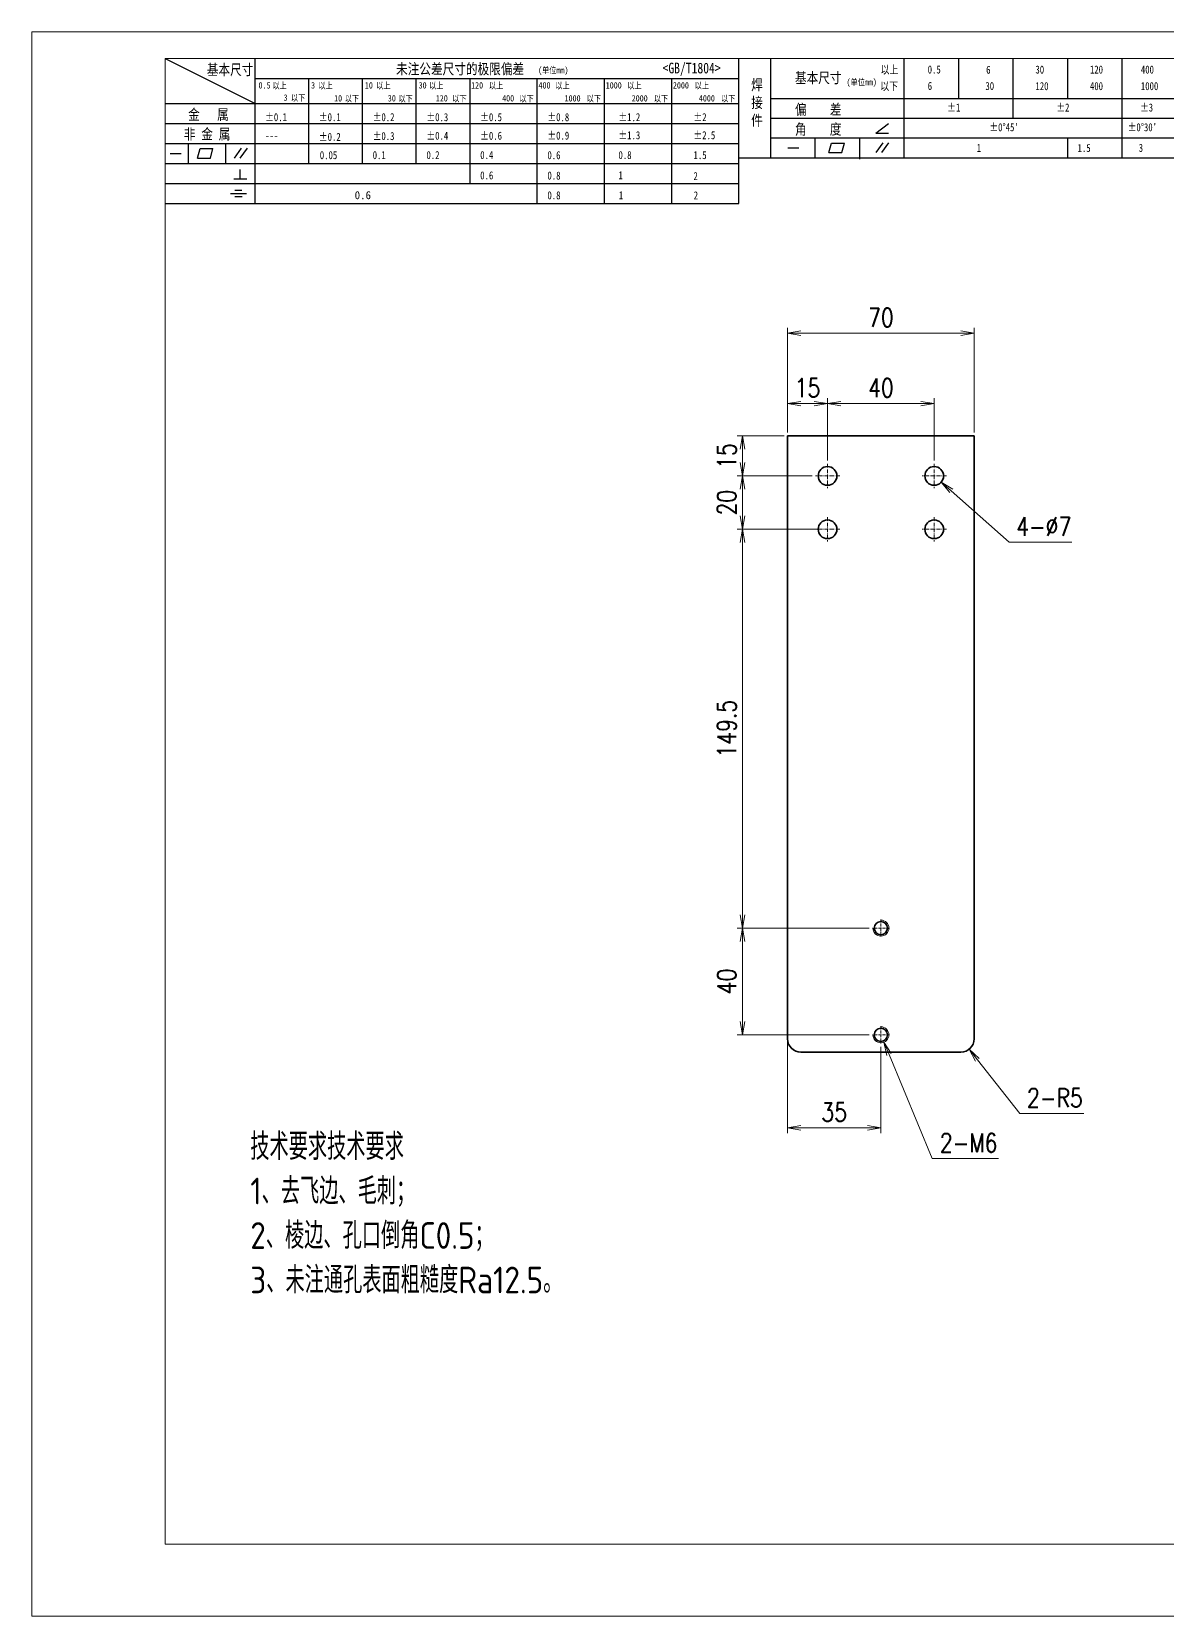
# Model space of a CAD drawing. Header units: millimetres. Extents: x 1333 to 58474, y -42879 to 3618.
# Drawn here: x 56744 to 57169, y 2593 to 3187 of the extents above; entities that cross this region are included whole.
import ezdxf

# ---------------------------------------------------------------- set-up
doc = ezdxf.new("R2010")
doc.units = ezdxf.units.MM
doc.header["$LTSCALE"] = 0.5
doc.linetypes.add('AM_ISO08W050x2', pattern=[9, 6, -0.75, 1.5, -0.75])
doc.linetypes.add('DASHDOT', pattern=[18.5, 12, -3, 0.5, -3])
for name, color, linetype, lineweight in [('中心线', 2, 'AM_ISO08W050x2', 18), ('图框', 7, 'Continuous', 18), ('标注线', 3, 'Continuous', 18)]:
    doc.layers.add(name, color=color, linetype=linetype, lineweight=lineweight)
doc.layers.add('图\\M+19E79\\M+195B6\\M+18E9A', color=7, linetype='Continuous')
doc.layers.add('打印', color=7, linetype='Continuous', lineweight=15, plot=False)
doc.layers.add('打印-禁用', color=7, linetype='Continuous', lineweight=15, plot=False)
doc.styles.add('DIM', font='romans.shx', dxfattribs={"width": 0.8, "bigfont": 'bigfont.shx'})
doc.styles.add('国标', font='simfang.ttf', dxfattribs={"width": 0.8})
doc.styles.add('机械长仿宋', font='gbenor.shx', dxfattribs={"height": 1, "bigfont": 'gbcbig.shx'})
doc.dimstyles.new('DEH 1-2$0', dxfattribs={"dimscale": 2, "dimtxt": 3.5, "dimasz": 2.5, "dimexe": 1, "dimexo": 0.625, "dimgap": 1.2, "dimtad": 1, "dimdsep": 46, "dimtxsty": 'DIM', "dimblk": 'OPEN', "dimcen": 0, "dimclrd": 8, "dimclre": 8, "dimclrt": 2, "dimazin": 2, "dimtfac": 0.5, "dimtmove": 0, "dimatfit": 3, "dimldrblk": 'OPEN', "dimfxl": 0, "dimtolj": 2, "dimlwd": 13, "dimlwe": 13, "dimarcsym": 0})
doc.dimstyles.new('DEH 1-2$3', dxfattribs={"dimscale": 2, "dimtxt": 3.5, "dimasz": 2.5, "dimexe": 1, "dimexo": 0.625, "dimgap": 1.2, "dimtad": 1, "dimtoh": 1, "dimdsep": 46, "dimtxsty": 'DIM', "dimblk": 'OPEN', "dimcen": 0, "dimclrd": 8, "dimclre": 8, "dimclrt": 2, "dimazin": 2, "dimtfac": 0.5, "dimtofl": 0, "dimtmove": 0, "dimatfit": 3, "dimldrblk": 'OPEN', "dimfxl": 0, "dimtolj": 2, "dimlwd": 18, "dimlwe": 18, "dimarcsym": 0})
doc.dimstyles.new('DEH 1-2$4', dxfattribs={"dimscale": 2, "dimtxt": 3.5, "dimasz": 2.5, "dimexe": 1, "dimexo": 0.625, "dimgap": 1.2, "dimtad": 1, "dimtoh": 1, "dimdsep": 46, "dimtxsty": 'DIM', "dimblk": 'OPEN', "dimcen": 0, "dimclrd": 8, "dimclre": 8, "dimclrt": 2, "dimazin": 2, "dimtfac": 0.5, "dimtofl": 0, "dimtmove": 0, "dimatfit": 3, "dimldrblk": 'OPEN', "dimfxl": 0, "dimtolj": 2, "dimlwd": 18, "dimlwe": 18, "dimarcsym": 0})

# ---------------------------------------------------------------- blocks, each defined once
blk = doc.blocks.new('GZDEH零件A3图框V01版')
at = {"layer": '图\\M+19E79\\M+195B6\\M+18E9A', "color": 9}
for p, q in [((2882.49, -1554.46), (2899.37, -1562.92)), ((2899.37, -1581.67), (2899.37, -1554.46)), ((2990.09, -1581.67), (2990.09, -1554.46)), ((2996.09, -1573.08), (2996.09, -1554.46)), ((3021.09, -1561.98), (3021.09, -1554.46)), ((3031.31, -1561.98), (3031.31, -1554.46)), ((3041.53, -1561.98), (3041.53, -1554.46)), ((3051.75, -1561.98), (3051.75, -1554.46)), ((3061.98, -1561.98), (3061.98, -1554.46)), ((2899.37, -1558.24), (2990.09, -1558.24)), ((2909.45, -1574.17), (2909.45, -1558.24)), ((2919.53, -1574.17), (2919.53, -1558.24)), ((2929.61, -1574.17), (2929.61, -1558.24)), ((2939.69, -1577.92), (2939.69, -1558.24)), ((2952.29, -1581.67), (2952.29, -1558.24)), ((2964.89, -1581.67), (2964.89, -1558.24)), ((2977.49, -1581.67), (2977.49, -1558.24)), ((2996.09, -1561.98), (3113.09, -1561.98)), ((3021.09, -1573.08), (3021.09, -1561.98)), ((3041.53, -1565.68), (3041.53, -1561.98)), ((3061.98, -1573.08), (3061.98, -1561.98)), ((2882.49, -1562.92), (2990.09, -1562.92)), ((2882.49, -1566.67), (2990.09, -1566.67)), ((2996.09, -1565.68), (3113.09, -1565.68)), ((3015.75, -1568.51), (3018.15, -1566.66)), ((2882.49, -1570.42), (2990.09, -1570.42)), ((2886.92, -1574.12), (2886.92, -1570.42)), ((2893.91, -1574.12), (2893.91, -1570.42)), ((2996.09, -1569.38), (3113.09, -1569.38)), ((3004.42, -1573.08), (3004.42, -1569.38)), ((3006.97, -1572.12), (3007.45, -1570.33)), ((3007.45, -1570.33), (3009.86, -1570.33)), ((3009.39, -1572.12), (3009.86, -1570.33)), ((3012.75, -1573.08), (3012.75, -1569.38)), ((3015.75, -1568.51), (3018.15, -1568.51)), ((3015.81, -1572.12), (3017.15, -1570.26)), ((3016.89, -1572.12), (3018.23, -1570.26)), ((3051.75, -1573.08), (3051.75, -1569.38)), ((2883.43, -1572.27), (2885.49, -1572.27)), ((2888.59, -1573.16), (2889.07, -1571.37)), ((2888.59, -1573.16), (2891, -1573.16)), ((2889.07, -1571.37), (2891.48, -1571.37)), ((2891, -1573.16), (2891.48, -1571.37)), ((2895.52, -1573.16), (2896.85, -1571.3)), ((2896.6, -1573.16), (2897.94, -1571.3)), ((2990.09, -1573.08), (3113.09, -1573.08)), ((2999.26, -1571.23), (3001.32, -1571.23)), ((3006.97, -1572.12), (3009.39, -1572.12)), ((3012.75, -1573.33), (3012.75, -1573.08)), ((2882.49, -1574.17), (2990.09, -1574.17)), ((2895.42, -1577.05), (2897.81, -1577.05)), ((2896.58, -1577.05), (2896.58, -1575.28)), ((2882.49, -1577.92), (2990.09, -1577.92)), ((2894.79, -1579.77), (2897.77, -1579.77)), ((2895.57, -1579.17), (2896.92, -1579.17)), ((2882.49, -1581.67), (2990.09, -1581.67)), ((2895.57, -1580.37), (2896.93, -1580.37))]:
    blk.add_line(p, q, dxfattribs=at)
at = {"layer": '图框', "linetype": 'Continuous'}
for p, q in [((2882.49, -1554.46), (2882.49, -1832.96)), ((3272.49, -1554.46), (2882.49, -1554.46)), ((2882.49, -1832.96), (3272.49, -1832.96))]:
    blk.add_line(p, q, dxfattribs=at)
at = {"layer": '打印-禁用', "linetype": 'Continuous'}
for p, q in [((2857.49, -1549.46), (2857.49, -1846.46)), ((3277.49, -1549.46), (2857.49, -1549.46)), ((2857.49, -1846.46), (3277.49, -1846.46))]:
    blk.add_line(p, q, dxfattribs=at)
at = {"layer": '图\\M+19E79\\M+195B6\\M+18E9A', "color": 9, "style": '国标', "width": 0.8}
for s, height, p in [('基本尺寸', 2, (2890.33, -1557.58)), ('未注公差尺寸的极限偏差', 2, (2925.81, -1557.44)), ('<GB/T1804>', 2, (2975.78, -1557.27)), ('以上', 1.5, (3016.64, -1557.33)), ('0.5', 1.5, (3025.49, -1557.3)), ('6', 1.5, (3036.45, -1557.34)), ('30', 1.5, (3045.69, -1557.31)), ('120', 1.5, (3055.91, -1557.31)), ('400', 1.5, (3065.46, -1557.31)), ('30', 1.2, (2930.04, -1560.11)), ('基本尺寸', 2, (3000.6, -1559.1)), ('以下', 1.5, (3016.58, -1560.43)), ('6', 1.5, (3025.49, -1560.38)), ('30', 1.5, (3036.31, -1560.39)), ('120', 1.5, (3045.69, -1560.41)), ('400', 1.5, (3055.91, -1560.41)), ('1000', 1.5, (3065.46, -1560.41)), ('金   属', 2, (2886.82, -1565.98)), ('±0.1', 1.5, (2901.27, -1566.23)), ('±0.1', 1.5, (2911.35, -1566.23)), ('±0.2', 1.5, (2921.43, -1566.23)), ('±0.3', 1.5, (2931.51, -1566.23)), ('±0.5', 1.5, (2941.59, -1566.23)), ('±0.8', 1.5, (2954.19, -1566.23)), ('±1.2', 1.5, (2967.51, -1566.23)), ('±2', 1.5, (2981.58, -1566.23)), ('偏    差', 2, (3000.6, -1565.04)), ('±1', 1.5, (3029.16, -1564.42)), ('±2', 1.5, (3049.61, -1564.42)), ('±3', 1.5, (3065.3, -1564.42)), ('非 金 属', 2, (2886.02, -1569.65)), ('±0.3', 1.5, (2921.43, -1569.77)), ('±0.4', 1.5, (2931.51, -1569.71)), ('±0.6', 1.5, (2941.59, -1569.71)), ('±0.9', 1.5, (2954.19, -1569.68)), ('±1.3', 1.5, (2967.51, -1569.62)), ('±2.5', 1.5, (2981.58, -1569.61)), ('角    度', 2, (3000.6, -1568.74)), ("±0%%D45'", 1.5, (3037.06, -1568.12)), ("±0%%D30'", 1.5, (3062.98, -1568.12)), ('---', 1.5, (2901.27, -1569.65)), ('±0.2', 1.5, (2911.35, -1569.92)), ('1', 1.5, (3034.69, -1571.98)), ('1.5', 1.5, (3053.59, -1572.01)), ('3', 1.5, (3065.05, -1571.98)), ('0.1', 1.5, (2921.43, -1573.34)), ('0.2', 1.5, (2931.51, -1573.33)), ('0.4', 1.5, (2941.59, -1573.33)), ('0.6', 1.5, (2954.19, -1573.35)), ('0.8', 1.5, (2967.51, -1573.33)), ('1.5', 1.5, (2981.58, -1573.34)), ('0.6', 1.5, (2941.59, -1577.14)), ('0.8', 1.5, (2954.19, -1577.17)), ('1', 1.5, (2967.51, -1577.12)), ('2', 1.5, (2981.58, -1577.26)), ('0.8', 1.5, (2954.19, -1580.87)), ('1', 1.5, (2967.59, -1580.86)), ('2', 1.5, (2981.62, -1580.89))]:
    blk.add_text(s, height=height, dxfattribs=at).set_placement(p)
at = {"layer": '图\\M+19E79\\M+195B6\\M+18E9A', "color": 9, "lineweight": 15, "style": '国标', "width": 0.8}
for s, p in [('(单位mm)', (2952.44, -1557.27)), ('0.5', (2900.03, -1560.11)), ('以上', (2902.64, -1560.16)), ('3', (2909.88, -1560.11)), ('以上', (2911.25, -1560.16)), ('10', (2919.96, -1560.11)), ('以上', (2922.09, -1560.16)), ('以上', (2932.02, -1560.16)), ('120', (2939.88, -1560.11)), ('以上', (2943.21, -1560.16)), ('400', (2952.52, -1560.11)), ('以上', (2955.68, -1560.16)), ('1000', (2965.12, -1560.11)), ('以上', (2969.16, -1560.16)), ('2000', (2977.72, -1560.11)), ('以上', (2981.8, -1560.16)), ('(单位mm)', (3010.27, -1559.51)), ('3', (2904.73, -1562.41)), ('以下', (2906.1, -1562.46)), ('10', (2914.19, -1562.54)), ('以下', (2916.18, -1562.59)), ('30', (2924.27, -1562.54)), ('以下', (2926.26, -1562.59)), ('120', (2933.26, -1562.54)), ('以下', (2936.34, -1562.59)), ('400', (2945.7, -1562.54)), ('以下', (2948.94, -1562.59)), ('1000', (2957.41, -1562.54)), ('以下', (2961.54, -1562.59)), ('2000', (2969.99, -1562.54)), ('以下', (2974.14, -1562.59)), ('4000', (2982.59, -1562.54)), ('以下', (2986.74, -1562.59))]:
    blk.add_text(s, height=1.2, dxfattribs=at).set_placement(p)
at = {"layer": '图\\M+19E79\\M+195B6\\M+18E9A', "color": 9, "lineweight": 13, "style": '国标'}
blk.add_text('0.6', height=1.5, dxfattribs=at).set_placement((2918.05, -1580.85))
at = {"layer": '图\\M+19E79\\M+195B6\\M+18E9A', "color": 9, "insert": (2992.39, -1558.41), "char_height": 2, "width": 3.1877, "attachment_point": 1, "style": '国标'}
blk.add_mtext('焊\\P接\\P件', dxfattribs=at)
at = {"layer": '图\\M+19E79\\M+195B6\\M+18E9A', "color": 9, "insert": (2911.51, -1573.37), "char_height": 1.5, "attachment_point": 7, "style": '国标'}
blk.add_mtext_dynamic_manual_height_columns('0.05', width=5.1982, gutter_width=12.5, heights=[0], dxfattribs=at)
blk = doc.blocks.new('DEH A3')
at = {"layer": '图框'}
blk.add_blockref('GZDEH零件A3图框V01版', (-2857.49, 1846.46), dxfattribs=at)
blk = doc.blocks.new('_Open')
at = {"color": 0, "linetype": 'ByBlock', "lineweight": -2}
for p, q in [((-1, 0.17), (0, 0)), ((-1, -0.17), (0, 0)), ((0, 0), (-1, 0))]:
    blk.add_line(p, q, dxfattribs=at)
blk = doc.blocks.new('*D33')
at = {"layer": 'Defpoints', "color": 0, "transparency": 16777216}
for p in [(57097.06, 3073.73), (57027.06, 3035.25), (57097.06, 3035.25)]:
    blk.add_point(p, dxfattribs=at)
at = {"layer": '标注线', "color": 8, "lineweight": 13, "transparency": 16777216}
for p, q in [((57027.06, 3036.5), (57027.06, 3075.73)), ((57032.06, 3073.73), (57092.06, 3073.73)), ((57097.06, 3036.5), (57097.06, 3075.73))]:
    blk.add_line(p, q, dxfattribs=at)
at = {"layer": '标注线', "color": 8, "lineweight": 13, "transparency": 16777216, "xscale": 5, "yscale": 5, "zscale": 5, "rotation": 180}
blk.add_blockref('_Open', (57027.06, 3073.73), dxfattribs=at)
at = {"layer": '标注线', "color": 8, "lineweight": 13, "transparency": 16777216, "xscale": 5, "yscale": 5, "zscale": 5}
blk.add_blockref('_Open', (57097.06, 3073.73), dxfattribs=at)
at = {"layer": '标注线', "color": 2, "transparency": 16777216, "insert": (57062.06, 3079.63), "char_height": 7, "attachment_point": 5, "style": 'DIM'}
blk.add_mtext('\\A2;70', dxfattribs=at)
blk = doc.blocks.new('*D34')
at = {"layer": 'Defpoints', "color": 0, "transparency": 16777216}
for p in [(57010.15, 3035.25), (57027.06, 3035.25), (57037.51, 3020.25)]:
    blk.add_point(p, dxfattribs=at)
at = {"layer": '标注线', "color": 8, "lineweight": 13, "transparency": 16777216}
for p, q in [((57025.81, 3035.25), (57008.15, 3035.25)), ((57010.15, 3025.25), (57010.15, 3030.25)), ((57036.26, 3020.25), (57008.15, 3020.25))]:
    blk.add_line(p, q, dxfattribs=at)
at = {"layer": '标注线', "color": 8, "lineweight": 13, "transparency": 16777216, "xscale": 5, "yscale": 5, "zscale": 5}
for p, rotation in [((57010.15, 3035.25), 90), ((57010.15, 3020.25), 270)]:
    blk.add_blockref('_Open', p, dxfattribs=dict(at, rotation=rotation))
at = {"layer": '标注线', "color": 2, "transparency": 16777216, "insert": (57004.25, 3027.75), "char_height": 7, "attachment_point": 5, "rotation": 90, "style": 'DIM'}
blk.add_mtext('\\A2;15', dxfattribs=at)
blk = doc.blocks.new('*D35')
at = {"layer": 'Defpoints', "color": 0, "transparency": 16777216}
for p in [(57037.51, 3020.25), (57010.15, 3000.25), (57040.11, 3000.25)]:
    blk.add_point(p, dxfattribs=at)
at = {"layer": '标注线', "color": 8, "lineweight": 13, "transparency": 16777216}
for p, q in [((57036.26, 3020.25), (57008.15, 3020.25)), ((57010.15, 3015.25), (57010.15, 3005.25)), ((57038.86, 3000.25), (57008.15, 3000.25))]:
    blk.add_line(p, q, dxfattribs=at)
at = {"layer": '标注线', "color": 8, "lineweight": 13, "transparency": 16777216, "xscale": 5, "yscale": 5, "zscale": 5}
for p, rotation in [((57010.15, 3020.25), 90), ((57010.15, 3000.25), 270)]:
    blk.add_blockref('_Open', p, dxfattribs=dict(at, rotation=rotation))
at = {"layer": '标注线', "color": 2, "transparency": 16777216, "insert": (57004.25, 3010.25), "char_height": 7, "attachment_point": 5, "rotation": 90, "style": 'DIM'}
blk.add_mtext('\\A2;20', dxfattribs=at)
blk = doc.blocks.new('*D36')
at = {"layer": 'Defpoints', "color": 0, "transparency": 16777216}
for p in [(57027.06, 3047.36), (57027.06, 3035.25), (57042.06, 3024.8)]:
    blk.add_point(p, dxfattribs=at)
at = {"layer": '标注线', "color": 8, "lineweight": 13, "transparency": 16777216}
for p, q in [((57027.06, 3036.5), (57027.06, 3049.36)), ((57037.06, 3047.36), (57032.06, 3047.36)), ((57042.06, 3026.05), (57042.06, 3049.36))]:
    blk.add_line(p, q, dxfattribs=at)
at = {"layer": '标注线', "color": 8, "lineweight": 13, "transparency": 16777216, "xscale": 5, "yscale": 5, "zscale": 5, "rotation": 180}
blk.add_blockref('_Open', (57027.06, 3047.36), dxfattribs=at)
at = {"layer": '标注线', "color": 8, "lineweight": 13, "transparency": 16777216, "xscale": 5, "yscale": 5, "zscale": 5}
blk.add_blockref('_Open', (57042.06, 3047.36), dxfattribs=at)
at = {"layer": '标注线', "color": 2, "transparency": 16777216, "insert": (57034.56, 3053.26), "char_height": 7, "attachment_point": 5, "style": 'DIM'}
blk.add_mtext('\\A2;15', dxfattribs=at)
blk = doc.blocks.new('*D37')
at = {"layer": 'Defpoints', "color": 0, "transparency": 16777216}
for p in [(57082.06, 3047.36), (57042.06, 3024.8), (57082.06, 3024.8)]:
    blk.add_point(p, dxfattribs=at)
at = {"layer": '标注线', "color": 8, "lineweight": 13, "transparency": 16777216}
for p, q in [((57042.06, 3026.05), (57042.06, 3049.36)), ((57047.06, 3047.36), (57077.06, 3047.36)), ((57082.06, 3026.05), (57082.06, 3049.36))]:
    blk.add_line(p, q, dxfattribs=at)
at = {"layer": '标注线', "color": 8, "lineweight": 13, "transparency": 16777216, "xscale": 5, "yscale": 5, "zscale": 5, "rotation": 180}
blk.add_blockref('_Open', (57042.06, 3047.36), dxfattribs=at)
at = {"layer": '标注线', "color": 8, "lineweight": 13, "transparency": 16777216, "xscale": 5, "yscale": 5, "zscale": 5}
blk.add_blockref('_Open', (57082.06, 3047.36), dxfattribs=at)
at = {"layer": '标注线', "color": 2, "transparency": 16777216, "insert": (57062.06, 3053.26), "char_height": 7, "attachment_point": 5, "style": 'DIM'}
blk.add_mtext('\\A2;40', dxfattribs=at)
blk = doc.blocks.new('*D38')
at = {"layer": 'Defpoints', "color": 0, "transparency": 16777216}
for p in [(57010.15, 3000.25), (57040.11, 3000.25), (57058.86, 2850.75)]:
    blk.add_point(p, dxfattribs=at)
at = {"layer": '标注线', "color": 8, "lineweight": 13, "transparency": 16777216}
for p, q in [((57038.86, 3000.25), (57008.15, 3000.25)), ((57010.15, 2855.75), (57010.15, 2995.25)), ((57057.61, 2850.75), (57008.15, 2850.75))]:
    blk.add_line(p, q, dxfattribs=at)
at = {"layer": '标注线', "color": 8, "lineweight": 13, "transparency": 16777216, "xscale": 5, "yscale": 5, "zscale": 5}
for p, rotation in [((57010.15, 3000.25), 90), ((57010.15, 2850.75), 270)]:
    blk.add_blockref('_Open', p, dxfattribs=dict(at, rotation=rotation))
at = {"layer": '标注线', "color": 2, "transparency": 16777216, "insert": (57004.25, 2925.5), "char_height": 7, "attachment_point": 5, "rotation": 90, "style": 'DIM'}
blk.add_mtext('\\A2;149.5', dxfattribs=at)
blk = doc.blocks.new('*D39')
at = {"layer": 'Defpoints', "color": 0, "transparency": 16777216}
for p in [(57058.86, 2850.75), (57010.15, 2810.75), (57058.86, 2810.75)]:
    blk.add_point(p, dxfattribs=at)
at = {"layer": '标注线', "color": 8, "lineweight": 13, "transparency": 16777216}
for p, q in [((57057.61, 2850.75), (57008.15, 2850.75)), ((57010.15, 2845.75), (57010.15, 2815.75)), ((57057.61, 2810.75), (57008.15, 2810.75))]:
    blk.add_line(p, q, dxfattribs=at)
at = {"layer": '标注线', "color": 8, "lineweight": 13, "transparency": 16777216, "xscale": 5, "yscale": 5, "zscale": 5}
for p, rotation in [((57010.15, 2850.75), 90), ((57010.15, 2810.75), 270)]:
    blk.add_blockref('_Open', p, dxfattribs=dict(at, rotation=rotation))
at = {"layer": '标注线', "color": 2, "transparency": 16777216, "insert": (57004.25, 2830.75), "char_height": 7, "attachment_point": 5, "rotation": 90, "style": 'DIM'}
blk.add_mtext('\\A2;40', dxfattribs=at)
blk = doc.blocks.new('*D40')
at = {"layer": 'Defpoints', "color": 0, "transparency": 16777216}
for p in [(57027.06, 2812.59), (57062.06, 2807.55), (57027.06, 2775.88)]:
    blk.add_point(p, dxfattribs=at)
at = {"layer": '标注线', "color": 8, "lineweight": 13, "transparency": 16777216}
for p, q in [((57027.06, 2811.34), (57027.06, 2773.88)), ((57062.06, 2806.3), (57062.06, 2773.88)), ((57057.06, 2775.88), (57032.06, 2775.88))]:
    blk.add_line(p, q, dxfattribs=at)
at = {"layer": '标注线', "color": 8, "lineweight": 13, "transparency": 16777216, "xscale": 5, "yscale": 5, "zscale": 5, "rotation": 180}
blk.add_blockref('_Open', (57027.06, 2775.88), dxfattribs=at)
at = {"layer": '标注线', "color": 8, "lineweight": 13, "transparency": 16777216, "xscale": 5, "yscale": 5, "zscale": 5}
blk.add_blockref('_Open', (57062.06, 2775.88), dxfattribs=at)
at = {"layer": '标注线', "color": 2, "transparency": 16777216, "insert": (57044.56, 2781.78), "char_height": 7, "attachment_point": 5, "style": 'DIM'}
blk.add_mtext('\\A2;35', dxfattribs=at)
blk = doc.blocks.new('*D41')
at = {"layer": 'Defpoints', "color": 0, "transparency": 16777216}
for p in [(57092.06, 2809.25), (57095.15, 2805.32)]:
    blk.add_point(p, dxfattribs=at)
at = {"layer": '标注线', "color": 8, "lineweight": 18, "transparency": 16777216}
for p, q in [((57114.12, 2781.22), (57098.24, 2801.39)), ((57138.12, 2781.22), (57114.12, 2781.22))]:
    blk.add_line(p, q, dxfattribs=at)
at = {"layer": '标注线', "color": 8, "lineweight": 18, "transparency": 16777216, "xscale": 5, "yscale": 5, "zscale": 5, "rotation": 128.2028096524255}
blk.add_blockref('_Open', (57095.15, 2805.32), dxfattribs=at)
at = {"layer": '标注线', "color": 2, "transparency": 16777216, "insert": (57127.32, 2787.12), "char_height": 7, "attachment_point": 5, "style": 'DIM'}
blk.add_mtext('\\A2;{\\Fromans,bigfont|c134;2-R5}', dxfattribs=at)
blk = doc.blocks.new('*D70')
at = {"layer": 'Defpoints', "color": 0, "transparency": 16777216}
for p in [(57079.43, 3022.57), (57084.68, 3017.94)]:
    blk.add_point(p, dxfattribs=at)
at = {"layer": '标注线', "color": 8, "lineweight": 18, "transparency": 16777216}
for p, q in [((57110.19, 2995.44), (57088.43, 3014.63)), ((57133.66, 2995.44), (57110.19, 2995.44))]:
    blk.add_line(p, q, dxfattribs=at)
at = {"layer": '标注线', "color": 8, "lineweight": 18, "transparency": 16777216, "xscale": 5, "yscale": 5, "zscale": 5, "rotation": 138.5905672407232}
blk.add_blockref('_Open', (57084.68, 3017.94), dxfattribs=at)
at = {"layer": '标注线', "color": 2, "transparency": 16777216, "insert": (57123.13, 3001.34), "char_height": 7, "attachment_point": 5, "style": 'DIM'}
blk.add_mtext('\\A2;{\\Fromans,bigfont|c134;4-∅7}', dxfattribs=at)
blk = doc.blocks.new('*D71')
at = {"layer": 'Defpoints', "color": 0, "transparency": 16777216}
for p in [(57060.91, 2813.52), (57063.21, 2807.98)]:
    blk.add_point(p, dxfattribs=at)
at = {"layer": '标注线', "color": 8, "lineweight": 18, "transparency": 16777216}
for p, q in [((57081.35, 2764.36), (57065.13, 2803.36)), ((57106.15, 2764.36), (57081.35, 2764.36))]:
    blk.add_line(p, q, dxfattribs=at)
at = {"layer": '标注线', "color": 8, "lineweight": 18, "transparency": 16777216, "xscale": 5, "yscale": 5, "zscale": 5, "rotation": 112.5772932902368}
blk.add_blockref('_Open', (57063.21, 2807.98), dxfattribs=at)
at = {"layer": '标注线', "color": 2, "transparency": 16777216, "insert": (57094.95, 2770.26), "char_height": 7, "attachment_point": 5, "style": 'DIM'}
blk.add_mtext('\\A2;{\\Fromans,bigfont|c134;2-M6}', dxfattribs=at)

msp = doc.modelspace()

# ---------------------------------------------------------------- linework, layer by layer
at = {"color": 7, "lineweight": 35}
for p, q in [((57097.058, 3035.25), (57027.058, 3035.25)), ((57027.058, 3035.25), (57027.058, 2809.25)), ((57097.058, 3035.25), (57097.058, 2809.25)), ((57032.058, 2804.25), (57092.058, 2804.25))]:
    msp.add_line(p, q, dxfattribs=at)
for centre, radius in [((57042.058, 3020.25), 3.5), ((57082.058, 3020.25), 3.5), ((57042.058, 3000.25), 3.5), ((57082.058, 3000.25), 3.5), ((57062.058, 2850.75), 2.458), ((57062.058, 2810.75), 2.458)]:
    msp.add_circle(centre, radius, dxfattribs=at)
for centre, start, end in [((57032.058, 2809.25), 180, 270), ((57092.058, 2809.25), 270, 360)]:
    msp.add_arc(centre, 5, start, end, dxfattribs=at)
at = {"layer": '中心线', "linetype": 'DASHDOT', "lineweight": 13, "ltscale": 0.2275}
for p, q in [((57042.058, 3024.8), (57042.058, 3015.7)), ((57082.058, 3024.8), (57082.058, 3015.7)), ((57046.608, 3020.25), (57037.508, 3020.25)), ((57086.608, 3020.25), (57077.508, 3020.25)), ((57046.608, 3000.25), (57037.508, 3000.25)), ((57042.058, 3004.8), (57042.058, 2995.7)), ((57086.608, 3000.25), (57077.508, 3000.25)), ((57082.058, 3004.8), (57082.058, 2995.7))]:
    msp.add_line(p, q, dxfattribs=at)
at = {"layer": '中心线', "linetype": 'DASHDOT', "lineweight": 13, "ltscale": 0.159802}
for p, q in [((57062.058, 2853.946), (57062.058, 2847.554)), ((57065.254, 2850.75), (57058.862, 2850.75)), ((57065.254, 2810.75), (57058.862, 2810.75))]:
    msp.add_line(p, q, dxfattribs=at)
at = {"layer": '中心线', "linetype": 'DASHDOT', "lineweight": 13, "ltscale": 0.159803}
msp.add_line((57062.058, 2813.946), (57062.058, 2807.554), dxfattribs=at)
at = {"layer": '打印'}
msp.add_lwpolyline([(56743.619, 3186.777), (57583.619, 3186.777), (57583.619, 2592.777), (56743.619, 2592.777)], close=True, dxfattribs=at)
at = {"layer": '标注线'}
for centre in [(57062.058, 2850.75), (57062.058, 2810.75)]:
    msp.add_arc(centre, 3, 180, 90, dxfattribs=at)

# ---------------------------------------------------------------- block references
at = {"layer": '图框', "xscale": 2, "yscale": 2, "zscale": 2}
msp.add_blockref('DEH A3', (56743.619, 2592.777), dxfattribs=at)

# ---------------------------------------------------------------- texts
at = {"layer": '标注线', "color": 2, "insert": (56825.596, 2713.852), "char_height": 10, "width": 229.64922, "attachment_point": 7, "style": '机械长仿宋'}
msp.add_mtext('\\A2;技术要求技术要求\\P1、去飞边、毛刺；\\P2、棱边、孔口倒角C0.5；\\P3、未注通孔表面粗糙度Ra12.5。', dxfattribs=at)

# ---------------------------------------------------------------- dimensions: what is measured, and where the dimension line sits
at = {"layer": '标注线'}
dim = msp.add_linear_dim(base=(57097.058, 3073.726), p1=(57027.058, 3035.25), p2=(57097.058, 3035.25), dimstyle='DEH 1-2$0', dxfattribs=at)
dim.commit()
dim.dimension.update_dxf_attribs({"geometry": '*D33', "text_midpoint": (57062.058, 3073.726), "dimtype": 160})
for base, p1, p2, picture, middle in [((57027.058, 3047.364), (57042.058, 3024.8), (57027.058, 3035.25), '*D36', (57034.558, 3053.264)), ((57082.058, 3047.36), (57042.058, 3024.8), (57082.058, 3024.8), '*D37', (57062.058, 3053.26)), ((57027.058, 2775.877), (57062.058, 2807.554), (57027.058, 2812.591), '*D40', (57044.558, 2781.777))]:
    dim = msp.add_linear_dim(base=base, p1=p1, p2=p2, dimstyle='DEH 1-2$0', dxfattribs=at)
    dim.commit()
    dim.dimension.update_dxf_attribs({"geometry": picture, "text_midpoint": middle})
for base, p1, p2, picture, middle in [((57010.15, 3035.25), (57037.508, 3020.25), (57027.058, 3035.25), '*D34', (57004.25, 3027.75)), ((57010.15, 3000.25), (57037.508, 3020.25), (57040.107, 3000.25), '*D35', (57004.25, 3010.25)), ((57010.15, 3000.25), (57058.862, 2850.75), (57040.107, 3000.25), '*D38', (57004.25, 2925.5)), ((57010.15, 2810.75), (57058.862, 2850.75), (57058.862, 2810.75), '*D39', (57004.25, 2830.75))]:
    dim = msp.add_linear_dim(base=base, p1=p1, p2=p2, angle=90, dimstyle='DEH 1-2$0', dxfattribs=at)
    dim.commit()
    dim.dimension.update_dxf_attribs({"geometry": picture, "text_midpoint": middle})
for p1, p2, text, picture, middle in [((57079.433, 3022.565), (57084.683, 3017.935), '{\\Fromans,bigfont|c134;4-<>}', '*D70', (57123.128, 2995.437)), ((57060.906, 2813.52), (57063.21, 2807.98), '{\\Fromans,bigfont|c134;2-M6}', '*D71', (57094.946, 2764.363))]:
    dim = msp.add_diameter_dim_2p(p1=p1, p2=p2, text=text, dimstyle='DEH 1-2$3', dxfattribs=at)
    dim.commit()
    dim.dimension.update_dxf_attribs({"geometry": picture, "text_midpoint": middle, "dimtype": 163})
dim = msp.add_radius_dim(center=(57092.058, 2809.25), mpoint=(57095.15, 2805.321), text='{\\Fromans,bigfont|c134;2-<>}', dimstyle='DEH 1-2$4', dxfattribs=at)
dim.commit()
dim.dimension.update_dxf_attribs({"geometry": '*D41', "text_midpoint": (57127.317, 2781.221), "dimtype": 164})

doc.saveas('drawing.dxf')
